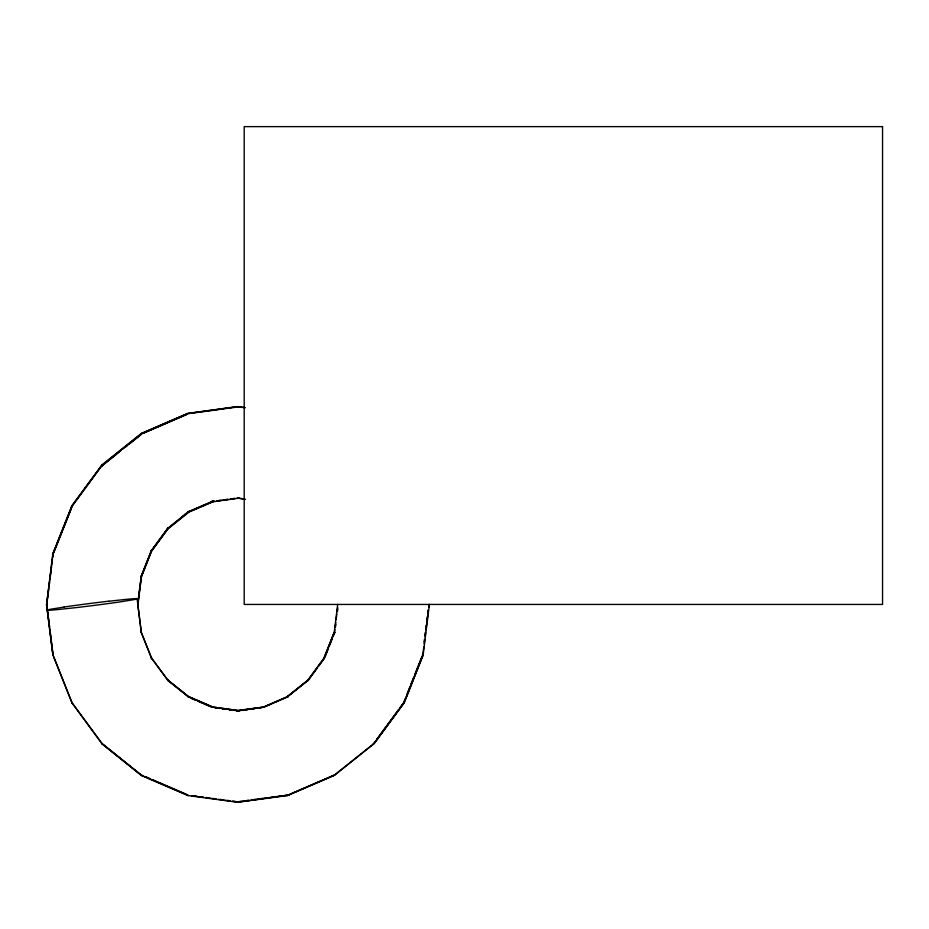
<?xml version="1.0" encoding="UTF-8"?>
<svg xmlns="http://www.w3.org/2000/svg" width="929" height="929" viewBox="0 0 929 929"><rect width="100%" height="100%" fill="white"/><g stroke="black" fill="none" stroke-linecap="round" stroke-linejoin="round"><path stroke-width="1.39" d="M46.589 604.547L52.86 553.51M53.034 553.847L46.647 604.477L52.999 655.317M48.738 589.149L46.787 604.57L49.643 627.133M49.098 586.338L49.62 582.135M49.98 579.324L51.571 566.702M51.931 563.891L52.454 559.688M52.814 556.877L53.406 553.487M137.98 601.493L138.514 597.277M138.874 594.455L140.476 581.775M140.825 578.953L141.185 576.143L140.941 576.723L151.624 549.84M137.968 604.558L141.487 576.549M334.243 632.556L337.668 604.419M334.893 629.479L334.533 632.335L324.244 658.243M335.23 626.738L335.775 622.5M336.112 619.759L336.832 614.115M337.169 611.363L337.715 607.136M335.462 627.191L335.81 624.369M337.413 611.665L337.773 608.843M424.112 642.113L424.46 639.315M424.994 635.111L425.354 632.312M425.877 628.109L426.237 625.298M426.945 619.701L427.294 616.891M427.828 612.699L428.176 609.889M423.81 646.781L422.718 655.293L403.871 702.765M424.147 644.018L424.692 639.733M425.041 636.969L425.587 632.684M425.923 629.92L428.432 610.144M428.768 607.357L429.14 604.512M429.419 604.361L423.113 655.247L404.289 702.661L374.248 743.514L334.951 774.96L287.038 795.561M334.742 632.835L334.87 632.219L333.337 636.098M422.393 655.34L422.521 654.724M52.86 553.661L71.742 505.957L101.876 464.999L141.266 433.46L187.298 413.568L237.383 406.705L245.233 407.796M72.404 505.852L52.976 553.963L71.788 506.607M53.696 552.732L71.301 508.407M141.313 576.375L151.682 550.154M141.487 576.712L151.775 550.642L168.044 528.52M334.15 632.324L323.873 658.208L307.592 680.527M323.861 658.684L334.208 632.394M325.138 656.733L328.204 648.999M329.749 645.121L332.303 638.676M405.102 698.898L403.534 702.847L400.097 707.526M407.204 693.615L409.817 687.019M410.873 684.371L413.486 677.775M414.531 675.139L421.871 656.664M404.823 700.849L423.032 655.003M101.528 466.253L102.562 464.848L71.684 506.839M71.684 506.259L101.714 465.429L141.998 433.274M151.671 550.293L168.056 528.02L182.572 516.396M151.717 550.943L167.894 528.949L188.842 512.181M324.279 658.115L307.453 680.992L308.683 679.784L286.469 697.435L288.373 696.495L263.79 707.213M316.952 668.462L308.416 680.063L287.433 696.855L262.686 707.526M318.659 666.139L324.627 658.022M376.872 739.101L385.477 727.407M387.196 725.061L398.367 709.872M373.806 743.641L404.289 702.196M404.254 702.521L374.259 743.305L333.72 775.622L287.642 795.526L237.267 802.331M373.168 744.048L374.399 742.84M101.714 465.928L116.253 454.293M118.482 452.504L120.724 450.704M122.953 448.916L140.848 434.598M101.656 466.126L109.471 459.867M110.911 458.729L118.784 452.423M125.101 447.36L127.343 445.572M129.572 443.783L138.502 436.63M139.036 436.212L141.289 434.412M182.177 516.547L185.486 513.9M184.801 514.608L189.272 511.043M189.121 511.647L167.208 529.089L168.23 527.695L151.055 551.048L151.775 550.061L141.382 576.259L137.771 604.419L141.301 632.394M286.55 697.18L307.604 680.33M333.128 775.645L335.032 774.705M141.835 433.402L188.076 413.37L237.615 406.565L244.699 407.541M140.999 433.994L186.868 414.16M142.416 433.506L187.112 414.195M142.671 433.495L187.379 414.183M189.992 511.031L210.43 502.206M187.693 512.134L213.519 501.103L211.185 501.59L213.914 501.219M188.273 512.239L212.509 501.765M188.111 512.355L213.089 501.706M263.581 706.981L287.781 696.518M290.034 794.179L333.29 775.483M286.806 795.526L289.058 794.794M286.353 795.119L288.722 794.736M64.264 607.02L50.224 609.296A44.917 1.196 -7.2 0 0 56.646 609.679L75.377 607.694A45.916 1.219 -7.2 0 0 120.155 601.876L134.194 599.6A44.917 1.196 -7.2 0 0 127.772 599.205L109.041 601.191M188.436 413.626L218.884 409.596M220.939 409.155L238.66 406.879M216.643 500.847L220.742 500.278M223.483 499.907L227.582 499.337M230.311 498.966L234.41 498.408M211.696 501.66L214.692 501.277M217.165 500.905L228.348 499.396M230.822 499.036L235.176 498.455M212.311 501.904L239.02 498.141M264.184 706.946L237.708 710.534L211.835 706.981M264.417 706.981L238.544 710.534L212.462 706.946L188.262 696.495M261.781 707.538L236.663 711.103L239.136 711.01L229.312 709.651M244.362 710.209L247.091 709.837M251.202 709.268L253.931 708.897M258.041 708.328L260.77 707.956M238.323 801.715L241.157 801.321M245.395 800.74L248.217 800.357M252.456 799.776L255.278 799.381M258.099 798.998L262.338 798.417M272.22 797.059L275.054 796.664M279.281 796.083L282.114 795.7M239.136 801.762L249.018 800.403M251.84 800.02L288.536 794.98M238.637 801.948L288.083 795.154M236.79 406.774L239.241 406.937M237.905 498.083L244.733 499.024M237.139 498.025L245.372 499.337M214.506 707.619L219.976 708.374M222.472 708.711L226.815 709.315M215.296 707.91L218.036 708.293M222.136 708.85L224.864 709.233M228.964 709.791L231.704 710.162M193.429 795.735L196.263 796.13M200.501 796.71L203.323 797.094M206.145 797.488L208.967 797.872M213.205 798.452L216.039 798.847M220.278 799.428L223.099 799.811M227.338 800.392L230.16 800.786M232.982 801.17L235.815 801.564M191.49 795.654L203.021 797.245M205.611 797.593L215.737 798.998M218.315 799.335L229.858 800.937M232.436 801.274L236.918 801.901M187.716 795.526L238.091 802.331M212.671 706.981L188.471 696.518L167.568 679.784M187.635 696.518L213.136 707.433M191.618 698.55L195.473 700.211M198.051 701.325L212.207 707.445M146.306 776.969L150.231 778.665M152.855 779.803L186.903 794.504M141.289 775.204L188.552 795.526M187.937 795.561L141.638 775.622L102.202 744.048L71.626 702.347M140.732 774.403L142.474 775.622M167.371 679.761L188.831 696.936M167.928 680.527L189.04 697.435M101.563 743.061L141.51 775.25M101.935 743.711L141.847 775.645M151.415 657.837L167.824 680.121M168.195 680.771L151.23 657.813L151.915 658.824L141.208 632.126L141.382 632.73L137.12 598.926M71.847 702.521L102.399 744.071M71.545 702.057L72.23 703.056M141.15 632.231L151.404 658.046M53.719 656.652L72.056 702.835M52.837 654.933L72.044 703.044M52.965 654.84L53.139 655.444L49.992 629.955M46.45 604.326L52.86 655.084M64.078 607.009A45.916 1.219 -7.2 0 1 108.844 601.179M882.55 126.634L244.199 126.634L244.199 604.442L882.55 604.442L882.55 126.634"/></g></svg>
